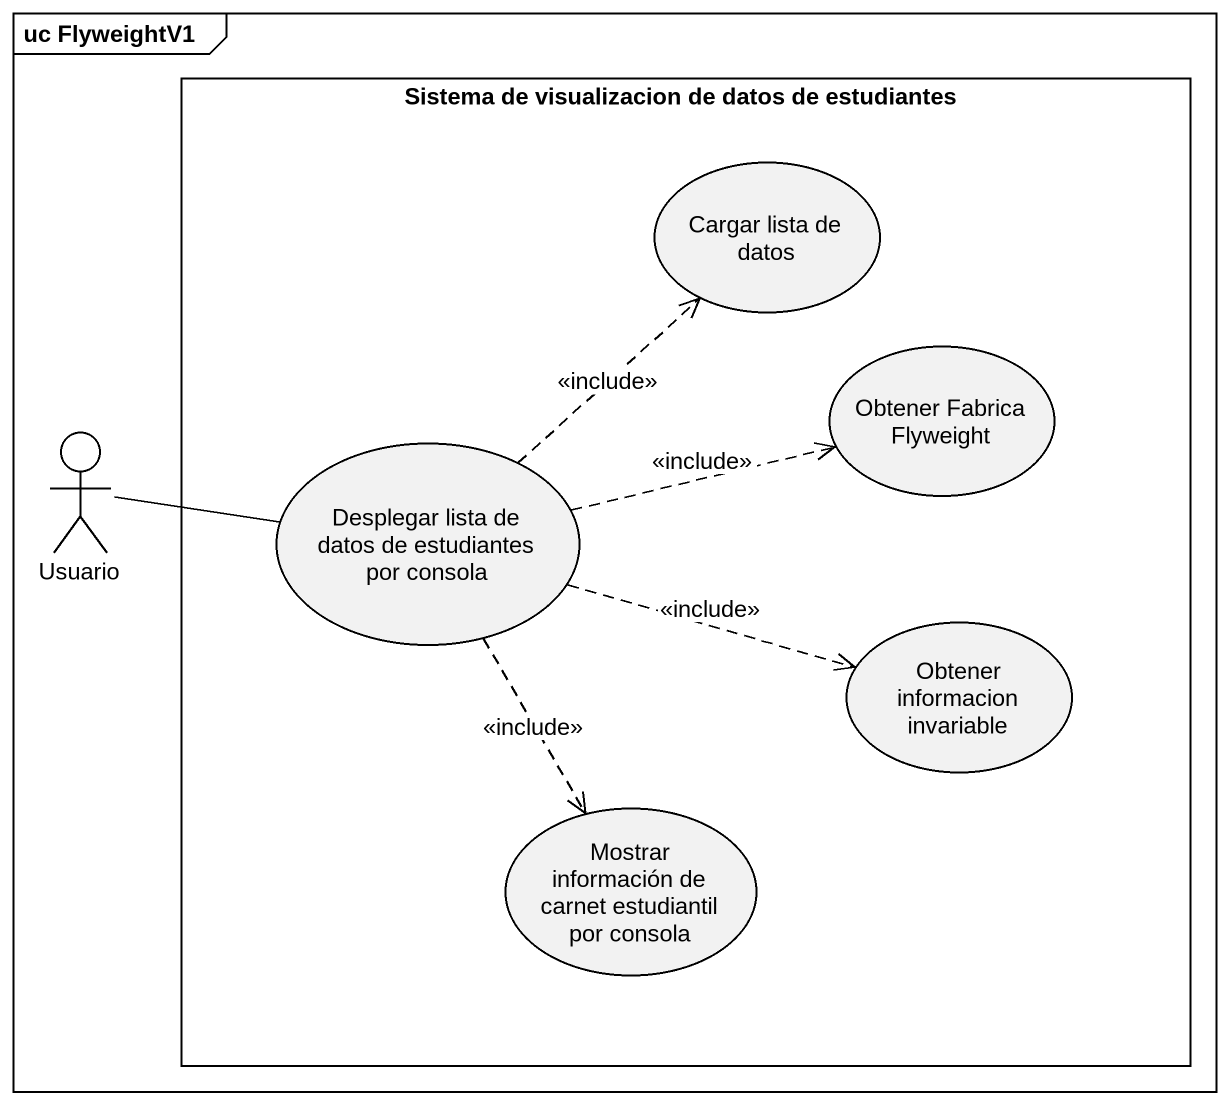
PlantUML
@startuml
mainframe uc FlyweightV1
rectangle "Sistema de visualizacion de datos de estudiantes" as Sistema_de_visualizacion_de {
  usecase "Cargar lista de datos" as Cargar_lista_de_datos
  usecase "Obtener Fabrica Flyweight" as Obtener_Fabrica_Flyweight
  usecase "Desplegar lista de datos de estudiantes por consola" as Desplegar_lista_de_datos_de
  usecase "Obtener informacion invariable" as Obtener_informacion
  usecase "Mostrar información de carnet estudiantil por consola" as Mostrar_información_de
}
actor Usuario
Usuario -right- Desplegar_lista_de_datos_de
Desplegar_lista_de_datos_de .up.> Cargar_lista_de_datos : <<include>>
Desplegar_lista_de_datos_de .right.> Obtener_Fabrica_Flyweight : <<include>>
Desplegar_lista_de_datos_de .right.> Obtener_informacion : <<include>>
Desplegar_lista_de_datos_de ..> Mostrar_información_de : <<include>>
@enduml
